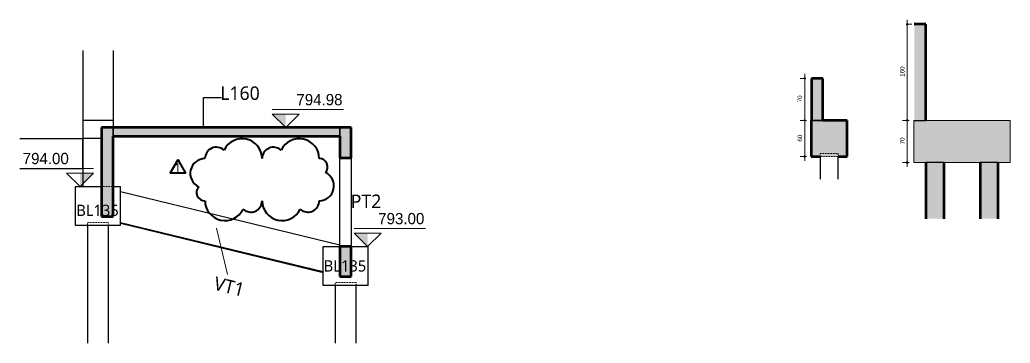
# Model space of a CAD drawing. Extents: x -2131 to 52870, y -3196 to 88043.
# Drawn here: x 49256 to 50902, y 79139 to 79678 of the extents above; entities that cross this region are included whole.
import ezdxf

# ---------------------------------------------------------------- set-up
doc = ezdxf.new("R2010")
doc.units = 0
doc.linetypes.add('Traço', pattern=[0.635, 0.3175, -0.3175])
for name, color, linetype, lineweight in [('A-ANNO-DIMS', 7, 'Continuous', 9), ('A-ANNO-DIMS-50', 7, 'Continuous', 9), ('A-DETL-THIN', 7, 'Continuous', 25), ('A-FLOR', 7, 'Continuous', 25), ('A-FLOR-IDEN', 7, 'Continuous', 9), ('G-ANNO-DIMS', 7, 'Continuous', 9), ('G-ANNO-TEXT', 7, 'Continuous', 9), ('S-BEAM', 7, 'Continuous', 25), ('S-BEAM-IDEN', 7, 'Continuous', 9), ('S-COLS', 7, 'Continuous', 25), ('S-COLS-IDEN', 7, 'Continuous', 9), ('S-FNDN', 7, 'Continuous', 25), ('S-FNDN-HDLN', 7, 'Traço', 18), ('S-FNDN-IDEN', 7, 'Continuous', 9)]:
    doc.layers.add(name, color=color, linetype=linetype, lineweight=lineweight)
doc.layers.add('A-DETL', color=7, linetype='Continuous', lineweight=18, true_color=0x00a600)
doc.layers.add('G-ANNO-REVC', color=1, linetype='Continuous', lineweight=35, true_color=0xff0000)
doc.styles.add('Fira Sans', font='', dxfattribs={"width": 0.9, "height": 7.5})
doc.styles.add('Fira Sans_5', font='', dxfattribs={"height": 18.75})
doc.styles.add('Gadugi', font='gadugi.ttf', dxfattribs={"height": 15})
doc.styles.add('Gadugi_6', font='gadugi.ttf', dxfattribs={"height": 22.5})
doc.styles.add('Gadugi_8', font='gadugi.ttf', dxfattribs={"height": 18.75})
doc.styles.get('Fira Sans').set_extended_font_data('Fira Sans')
doc.styles.get('Fira Sans_5').set_extended_font_data('Fira Sans')
doc.dimstyles.new('PED_1_5mm_ESQ_1', dxfattribs={"dimscale": 30.48, "dimtxt": 10.229846, "dimasz": 0.328084, "dimexe": 0.246063, "dimexo": 0.246063, "dimgap": 0.049213, "dimtad": 1, "dimdec": 1, "dimrnd": 0.5, "dimdsep": 46, "dimtxsty": 'Fira Sans', "dimblk1": 'DOTSMALL', "dimblk2": 'DOTSMALL', "dimsah": 1, "dimcen": 0.09, "dimdle": 0.246063, "dimazin": 0, "dimtfac": 1, "dimtdec": 4, "dimtix": 1, "dimtmove": 0, "dimatfit": 3, "dimfxl": 1, "dimtvp": 1, "dimtolj": 1, "dimtzin": 0, "dimarcsym": 2})

# ---------------------------------------------------------------- blocks, each defined once
blk = doc.blocks.new('PED_BLRET-1EST_R01_2019 - 75x75x65-3763687-CT C 003 - CORTE E-E')
at = {"layer": 'S-FNDN-HDLN'}
for p, q in [((1305.6, 79340), (1340.6, 79340)), ((1305.6, 79335), (1305.6, 79340)), ((1340.6, 79335), (1305.6, 79335)), ((1340.6, 79340), (1340.6, 79335))]:
    blk.add_line(p, q, dxfattribs=at)
blk = doc.blocks.new('PED_BLRET-1EST_R01_2019_muro_ - 60x60x60-3843966-DT C 001 - DETALHE TIPO 1')
at = {"layer": 'S-FNDN-HDLN'}
for p, q in [((-2477.1, 79455), (-2447.1, 79455)), ((-2477.1, 79450), (-2477.1, 79455)), ((-2447.1, 79450), (-2477.1, 79450)), ((-2447.1, 79455), (-2447.1, 79450))]:
    blk.add_line(p, q, dxfattribs=at)
blk = doc.blocks.new('Elevações de ponto - SIMBOLO DE NÍVEL-CORTE-2219088-CT C 003 - CORTE E-E')
at = {"layer": 'G-ANNO-DIMS'}
blk.add_hatch(color=256, dxfattribs=at).paths.add_polyline_path([(1771.2, 79322.5), (1771.2, 79300), (1748.7, 79322.5)], flags=0)
for p, q in [((1867.5, 79330.1), (1748.7, 79330.1)), ((1771.2, 79300), (1748.7, 79322.5)), ((1748.7, 79322.5), (1793.7, 79322.5)), ((1793.7, 79322.5), (1771.2, 79300))]:
    blk.add_line(p, q, dxfattribs=at)
blk = doc.blocks.new('Family - ___-3810127-CT C 003 - CORTE E-E')
at = {"layer": 'G-ANNO-REVC'}
for centre, radius, start, end in [((1519.9, 79446.4), 19, 48.1897, 180), ((1562.7, 79446.4), 33.2, 0, 154.7912), ((1614.9, 79446.4), 19, 48.1897, 180), ((1657.7, 79446.4), 33.2, 0, 154.7912), ((1500.9, 79421.9), 24.5, 90, 244.7912), ((1690.9, 79432.4), 14, 318.1897, 90), ((1690.9, 79400.9), 24.5, 270, 64.7912), ((1500.9, 79390.4), 14, 138.1897, 270), ((1534.2, 79376.4), 33.2, 180, 334.7912), ((1576.9, 79376.4), 19, 228.1897, 0), ((1629.2, 79376.4), 33.2, 180, 334.7912), ((1671.9, 79376.4), 19, 228.1897, 0)]:
    blk.add_arc(centre, radius, start, end, dxfattribs=at)
blk = doc.blocks.new('DIMBLOCK735-DT C 001 - DETALHE TIPO 1')
at = {"layer": 'A-ANNO-DIMS-50', "transparency": 16777216}
h = blk.add_hatch(color=256, dxfattribs=at)
edge = h.paths.add_edge_path(flags=0)
edge.add_arc((50560.7, 79580), 1.25, 0, 360)
h = blk.add_hatch(color=256, dxfattribs=at)
edge = h.paths.add_edge_path(flags=0)
edge.add_arc((50560.7, 79510), 1.25, 0, 360)
for p, q in [((50560.7, 79587.5), (50560.7, 79510)), ((50562.3, 79580), (50553.2, 79580)), ((50560.7, 79580), (50562.3, 79580)), ((50563.8, 79510), (50553.2, 79510)), ((50560.7, 79510), (50563.8, 79510))]:
    blk.add_line(p, q, dxfattribs=at)
for centre in [(50560.7, 79580), (50560.7, 79510)]:
    blk.add_circle(centre, 1.25, dxfattribs=at)
at = {"layer": 'A-ANNO-DIMS-50', "color": 0, "transparency": 16777216, "insert": (50548.8, 79540.2), "char_height": 7.5, "width": 11.646, "attachment_point": 1, "rotation": 90, "line_spacing_factor": 1.049215, "style": 'Fira Sans'}
blk.add_mtext('70', dxfattribs=at)
blk = doc.blocks.new('_DotSmall')
at = {"color": 0, "linetype": 'ByBlock', "const_width": 0.5}
blk.add_lwpolyline([(-0.0625, 0, 1), (0.0625, 0, 1)], format="xyb", close=True, dxfattribs=at)
blk = doc.blocks.new('DIMBLOCK736-DT C 001 - DETALHE TIPO 1')
at = {"layer": 'A-ANNO-DIMS-50', "transparency": 16777216}
h = blk.add_hatch(color=256, dxfattribs=at)
edge = h.paths.add_edge_path(flags=0)
edge.add_arc((50560.7, 79510), 1.25, 0, 360)
h = blk.add_hatch(color=256, dxfattribs=at)
edge = h.paths.add_edge_path(flags=0)
edge.add_arc((50560.7, 79450), 1.25, 0, 360)
for p, q in [((50563.8, 79510), (50553.2, 79510)), ((50560.7, 79510), (50560.7, 79442.5)), ((50560.7, 79510), (50563.8, 79510)), ((50563.8, 79450), (50553.2, 79450)), ((50560.7, 79450), (50563.8, 79450))]:
    blk.add_line(p, q, dxfattribs=at)
for centre in [(50560.7, 79510), (50560.7, 79450)]:
    blk.add_circle(centre, 1.25, dxfattribs=at)
at = {"layer": 'A-ANNO-DIMS-50', "color": 0, "transparency": 16777216, "insert": (50548.8, 79474.8), "char_height": 7.5, "width": 12.591, "attachment_point": 1, "rotation": 90, "line_spacing_factor": 1.049215, "style": 'Fira Sans'}
blk.add_mtext('60', dxfattribs=at)
blk = doc.blocks.new('DIMBLOCK737-DT C 002 - DETALHE TIPO 2')
at = {"layer": 'A-ANNO-DIMS-50', "transparency": 16777216}
h = blk.add_hatch(color=256, dxfattribs=at)
edge = h.paths.add_edge_path(flags=0)
edge.add_arc((50730.9, 79510), 1.25, 0, 360)
h = blk.add_hatch(color=256, dxfattribs=at)
edge = h.paths.add_edge_path(flags=0)
edge.add_arc((50730.9, 79440), 1.25, 0, 360)
for p, q in [((50734.3, 79510), (50723.4, 79510)), ((50730.9, 79432.5), (50730.9, 79510)), ((50730.9, 79510), (50734.3, 79510)), ((50734.3, 79440), (50723.4, 79440)), ((50730.9, 79440), (50734.3, 79440))]:
    blk.add_line(p, q, dxfattribs=at)
for centre in [(50730.9, 79510), (50730.9, 79440)]:
    blk.add_circle(centre, 1.25, dxfattribs=at)
at = {"layer": 'A-ANNO-DIMS-50', "color": 0, "transparency": 16777216, "insert": (50719, 79470.2), "char_height": 7.5, "width": 11.646, "attachment_point": 1, "rotation": 90, "line_spacing_factor": 1.049215, "style": 'Fira Sans'}
blk.add_mtext('70', dxfattribs=at)
blk = doc.blocks.new('DIMBLOCK738-DT C 002 - DETALHE TIPO 2')
at = {"layer": 'A-ANNO-DIMS-50', "transparency": 16777216}
h = blk.add_hatch(color=256, dxfattribs=at)
edge = h.paths.add_edge_path(flags=0)
edge.add_arc((50730.9, 79670), 1.25, 0, 360)
h = blk.add_hatch(color=256, dxfattribs=at)
edge = h.paths.add_edge_path(flags=0)
edge.add_arc((50730.9, 79510), 1.25, 0, 360)
for p, q in [((50730.8, 79670), (50738.4, 79670)), ((50730.9, 79670), (50730.8, 79670)), ((50730.9, 79510), (50730.9, 79677.5)), ((50734.3, 79510), (50723.4, 79510)), ((50730.9, 79510), (50734.3, 79510))]:
    blk.add_line(p, q, dxfattribs=at)
for centre in [(50730.9, 79670), (50730.9, 79510)]:
    blk.add_circle(centre, 1.25, dxfattribs=at)
at = {"layer": 'A-ANNO-DIMS-50', "color": 0, "transparency": 16777216, "insert": (50719, 79582.7), "char_height": 7.5, "width": 17.627, "attachment_point": 1, "rotation": 90, "line_spacing_factor": 1.049215, "style": 'Fira Sans'}
blk.add_mtext('160', dxfattribs=at)

msp = doc.modelspace()

# ---------------------------------------------------------------- hatches: boundary and pattern name
at = {"layer": 'A-FLOR', "true_color": 0xa6a6a6}
msp.add_hatch(color=253, dxfattribs=at).paths.add_polyline_path([(49787.916, 79484.004), (49787.916, 79498.004), (49410.913, 79498.004), (49410.913, 79484.004), (49759.916, 79484.004)], flags=0)
at = {"layer": 'S-BEAM', "true_color": 0xa6a6a6}
for points in [[(50761.753, 79510.004), (50761.753, 79670.004), (50742.751, 79670.004), (50742.751, 79510.004)], [(50590.824, 79510.004), (50590.824, 79580.004), (50571.824, 79580.004), (50571.824, 79510.004)], [(49410.915, 79350.004), (49410.913, 79498.004), (49391.915, 79498.004), (49391.915, 79350.004)], [(49787.916, 79448.004), (49806.916, 79448.004), (49806.916, 79498.004), (49787.916, 79498.004), (49787.916, 79484.004)], [(49806.916, 79250.004), (49806.916, 79300.004), (49787.916, 79300.004), (49787.916, 79250.004)]]:
    msp.add_hatch(color=253, dxfattribs=at).paths.add_polyline_path(points, flags=0)
at = {"layer": 'S-FNDN', "true_color": 0xa6a6a6}
for points in [[(50631.311, 79450.004), (50631.311, 79510.004), (50571.311, 79510.004), (50571.311, 79450.004)], [(50882.068, 79440.004), (50902.166, 79440.004), (50902.166, 79510.004), (50742.158, 79510.004), (50742.158, 79440.004), (50852.229, 79440.004)], [(50792.14, 79346.312), (50792.14, 79440.004), (50762.167, 79440.004), (50762.167, 79346.312)], [(50882.068, 79346.312), (50882.068, 79440.004), (50852.229, 79440.004), (50852.229, 79346.312)]]:
    msp.add_hatch(color=253, dxfattribs=at).paths.add_polyline_path(points, flags=0)

# ---------------------------------------------------------------- linework, layer by layer
at = {"layer": 'A-DETL', "color": 1, "lineweight": 35, "true_color": 0xff0000}
for p, q in [((49505.89, 79422.326), (49518.89, 79444.843)), ((49531.89, 79422.326), (49518.89, 79444.843)), ((49531.89, 79422.326), (49505.89, 79422.326))]:
    msp.add_line(p, q, dxfattribs=at)
at = {"layer": 'A-DETL-THIN'}
for p, q in [((49561.415, 79498.004), (49561.415, 79548.004)), ((49561.415, 79548.004), (49591.415, 79548.004))]:
    msp.add_line(p, q, dxfattribs=at)
at = {"layer": 'A-FLOR', "lineweight": 50}
for p, q in [((49787.916, 79498.004), (49410.913, 79498.004)), ((49410.913, 79484.004), (49787.916, 79484.004))]:
    msp.add_line(p, q, dxfattribs=at)
at = {"layer": 'A-FLOR'}
for p, q in [((49410.913, 79498.004), (49410.913, 79484.004)), ((49787.916, 79484.004), (49787.916, 79498.004))]:
    msp.add_line(p, q, dxfattribs=at)
at = {"layer": 'G-ANNO-DIMS'}
for p, q in [((49348.413, 79400.004), (49356.038, 79400.004)), ((49834.916, 79300.004), (49834.001, 79300.004))]:
    msp.add_line(p, q, dxfattribs=at)
at = {"layer": 'S-BEAM', "lineweight": 50}
for p, q in [((50761.753, 79670.004), (50742.751, 79670.004)), ((50761.753, 79510.004), (50761.753, 79670.004)), ((50590.824, 79580.004), (50571.824, 79580.004)), ((50571.824, 79580.004), (50571.824, 79510.004)), ((50590.824, 79510.004), (50590.824, 79580.004)), ((49410.915, 79498.004), (49391.915, 79498.004)), ((49391.915, 79498.004), (49391.915, 79350.004)), ((49410.915, 79350.004), (49410.915, 79484.004)), ((49806.916, 79498.004), (49787.916, 79498.004)), ((49787.916, 79484.004), (49787.916, 79448.004)), ((49806.916, 79448.004), (49806.916, 79498.004)), ((49787.916, 79448.004), (49806.916, 79448.004)), ((49391.915, 79350.004), (49410.915, 79350.004)), ((49806.916, 79300.004), (49787.916, 79300.004)), ((49787.916, 79300.004), (49787.916, 79250.004)), ((49806.916, 79250.004), (49806.916, 79300.004)), ((49787.916, 79250.004), (49806.916, 79250.004))]:
    msp.add_line(p, q, dxfattribs=at)
at = {"layer": 'S-BEAM'}
for p, q in [((50571.71, 79580.004), (50571.824, 79580.004)), ((50571.824, 79510.004), (50590.824, 79510.004)), ((50742.751, 79510.004), (50761.753, 79510.004)), ((49410.915, 79484.004), (49410.915, 79498.004)), ((49787.916, 79498.004), (49787.916, 79484.004)), ((49255.903, 79480.004), (49360.913, 79480.004)), ((49360.913, 79430.004), (49360.913, 79480.004)), ((49255.903, 79430.004), (49360.913, 79430.004)), ((49423.413, 79391.592), (49787.916, 79303.013)), ((49423.413, 79340.269), (49759.916, 79258.494)), ((49423.413, 79338.868), (49759.916, 79257.094))]:
    msp.add_line(p, q, dxfattribs=at)
at = {"layer": 'S-BEAM-IDEN'}
msp.add_line((49582.943, 79330.755), (49600.963, 79253.825), dxfattribs=at)
at = {"layer": 'S-COLS'}
for p, q in [((49360.913, 79626.246), (49360.913, 79400.004)), ((49410.913, 79626.246), (49410.913, 79498.004)), ((49360.913, 79510.004), (49360.913, 79480.004)), ((49410.913, 79510.004), (49360.913, 79510.004)), ((49410.913, 79510.004), (49410.913, 79498.004)), ((49391.915, 79480.004), (49360.913, 79480.004)), ((49787.916, 79300.004), (49787.916, 79448.004)), ((49806.916, 79448.004), (49806.916, 79300.004))]:
    msp.add_line(p, q, dxfattribs=at)
at = {"layer": 'S-FNDN', "lineweight": 50}
for p, q in [((50571.824, 79510.004), (50571.311, 79510.004)), ((50571.311, 79510.004), (50571.311, 79450.004)), ((50631.311, 79510.004), (50590.824, 79510.004)), ((50631.311, 79450.004), (50631.311, 79510.004)), ((50571.311, 79450.004), (50586.306, 79450.004)), ((50616.316, 79450.004), (50631.311, 79450.004)), ((50762.167, 79440.004), (50762.167, 79346.312)), ((50792.14, 79346.312), (50792.14, 79440.004)), ((50852.229, 79440.004), (50852.229, 79346.312)), ((50882.068, 79346.312), (50882.068, 79440.004))]:
    msp.add_line(p, q, dxfattribs=at)
at = {"layer": 'S-FNDN'}
for p, q in [((50590.824, 79510.004), (50571.824, 79510.004)), ((50586.311, 79449.999), (50586.311, 79412.436)), ((50616.311, 79412.436), (50616.311, 79449.999)), ((50762.153, 79440.004), (50762.153, 79346.312)), ((50792.14, 79440.004), (50762.167, 79440.004)), ((50792.153, 79346.312), (50792.153, 79440.004)), ((50852.149, 79440.004), (50852.149, 79346.312)), ((50882.068, 79440.004), (50852.229, 79440.004)), ((50882.149, 79346.312), (50882.149, 79440.004)), ((49348.413, 79400.004), (49391.915, 79400.004)), ((49348.413, 79335.004), (49348.413, 79400.004)), ((49410.915, 79400.004), (49423.413, 79400.004)), ((49423.413, 79335.004), (49423.413, 79400.004)), ((49423.413, 79335.004), (49348.413, 79335.004)), ((49368.413, 79334.999), (49368.413, 79139.216)), ((49403.413, 79139.216), (49403.413, 79334.999)), ((49759.916, 79300.004), (49787.916, 79300.004)), ((49759.916, 79235.004), (49759.916, 79300.004)), ((49806.916, 79300.004), (49834.916, 79300.004)), ((49834.916, 79235.004), (49834.916, 79300.004)), ((49834.916, 79235.004), (49759.916, 79235.004)), ((49779.916, 79234.999), (49779.916, 79139.216)), ((49814.916, 79139.216), (49814.916, 79234.999))]:
    msp.add_line(p, q, dxfattribs=at)
at = {"layer": 'S-FNDN', "lineweight": 18}
for p, q in [((50742.751, 79510.004), (50742.158, 79510.004)), ((50742.158, 79510.004), (50742.158, 79440.004)), ((50761.753, 79510.004), (50742.751, 79510.004)), ((50902.166, 79510.004), (50761.753, 79510.004)), ((50902.166, 79440.004), (50902.166, 79510.004)), ((50742.158, 79440.004), (50762.167, 79440.004)), ((50762.167, 79440.004), (50792.14, 79440.004)), ((50792.14, 79440.004), (50852.229, 79440.004)), ((50852.229, 79440.004), (50882.068, 79440.004)), ((50882.068, 79440.004), (50902.166, 79440.004))]:
    msp.add_line(p, q, dxfattribs=at)
at = {"layer": 'S-FNDN-HDLN'}
for p, q in [((50741.939, 79510.004), (50742.158, 79510.004)), ((50742.158, 79440.004), (50741.939, 79440.004)), ((49391.915, 79400.004), (49410.915, 79400.004))]:
    msp.add_line(p, q, dxfattribs=at)

# ---------------------------------------------------------------- block references
at = {"layer": 'G-ANNO-DIMS'}
for p in [(47926.64, 198), (48062.768, 0)]:
    msp.add_blockref('Elevações de ponto - SIMBOLO DE NÍVEL-CORTE-2219088-CT C 003 - CORTE E-E', p, dxfattribs=at)
at = {"layer": 'G-ANNO-DIMS', "extrusion": (0, 0, -1)}
msp.add_blockref('Elevações de ponto - SIMBOLO DE NÍVEL-CORTE-2219088-CT C 003 - CORTE E-E', (-51127.271, 100), dxfattribs=at)
at = {"layer": 'G-ANNO-REVC'}
msp.add_blockref('Family - ___-3810127-CT C 003 - CORTE E-E', (48062.768, 0), dxfattribs=at)
at = {"layer": 'S-FNDN', "linetype": 'Traço', "lineweight": 18}
for name, p in [('PED_BLRET-1EST_R01_2019_muro_ - 60x60x60-3843966-DT C 001 - DETALHE TIPO 1', (53063.424, 0)), ('PED_BLRET-1EST_R01_2019 - 75x75x65-3763687-CT C 003 - CORTE E-E', (48062.768, 0)), ('PED_BLRET-1EST_R01_2019 - 75x75x65-3763687-CT C 003 - CORTE E-E', (48474.272, -100))]:
    msp.add_blockref(name, p, dxfattribs=at)

# ---------------------------------------------------------------- texts
at = {"layer": 'A-FLOR-IDEN', "insert": (49589.057, 79566.588), "char_height": 22.5, "width": 81.17086, "attachment_point": 1, "style": 'Gadugi_6'}
msp.add_mtext('L160', dxfattribs=at)
at = {"layer": 'G-ANNO-DIMS', "char_height": 18.75, "attachment_point": 1, "line_spacing_factor": 1.049215, "style": 'Fira Sans_5'}
for s, insert, width in [('794.98', (49715.634, 79553.967), 92.37087), ('794.00', (49260.661, 79455.967), 93.90527), ('793.00', (49851.635, 79355.967), 92.67775)]:
    msp.add_mtext(s, dxfattribs=dict(at, insert=insert, width=width))
at = {"layer": 'G-ANNO-TEXT', "color": 1, "true_color": 0xff0000, "insert": (49512.732, 79438.992), "char_height": 15, "width": 13.82911, "attachment_point": 1, "style": 'Gadugi'}
msp.add_mtext('1', dxfattribs=at)
at = {"layer": 'S-BEAM-IDEN', "insert": (49582.079, 79250.427), "char_height": 22.5, "width": 65.53795, "attachment_point": 1, "rotation": 346.341234, "style": 'Gadugi_6'}
msp.add_mtext('VT1', dxfattribs=at)
at = {"layer": 'S-COLS-IDEN', "insert": (49806.032, 79386.648), "char_height": 22.5, "width": 63.13289, "attachment_point": 1, "style": 'Gadugi_6'}
msp.add_mtext('PT2', dxfattribs=at)
at = {"layer": 'S-FNDN-IDEN', "color": 5, "true_color": 0x0000ff, "char_height": 18.75, "width": 85.37972, "attachment_point": 1, "style": 'Gadugi_8'}
for insert in [(49349.761, 79369.708), (49761.113, 79277.242)]:
    msp.add_mtext('BL135', dxfattribs=dict(at, insert=insert))

# ---------------------------------------------------------------- dimensions: what is measured, and where the dimension line sits
at = {"layer": 'A-ANNO-DIMS'}
for base, p1, p2, override, picture, middle in [((50730.897, 79670.004), (50741.797, 79510.004), (50738.341, 79670.004), {"dimpost": '<>', "dimfxl": 160.037319}, 'DIMBLOCK738-DT C 002 - DETALHE TIPO 2', (50725.581, 79590.004)), ((50560.689, 79510.004), (50569.814, 79580.004), (50571.311, 79510.004), {"dimpost": '<>', "dimfxl": 70.015993}, 'DIMBLOCK735-DT C 001 - DETALHE TIPO 1', (50555.374, 79545.004)), ((50560.689, 79450.004), (50571.311, 79510.004), (50571.311, 79450.004), {"dimpost": '<>', "dimfxl": 60}, 'DIMBLOCK736-DT C 001 - DETALHE TIPO 1', (50555.374, 79480.004)), ((50730.897, 79510.004), (50741.797, 79440.004), (50741.797, 79510.004), {"dimpost": '<>', "dimfxl": 70}, 'DIMBLOCK737-DT C 002 - DETALHE TIPO 2', (50725.581, 79475.004))]:
    dim = msp.add_linear_dim(base=base, p1=p1, p2=p2, angle=90, dimstyle='PED_1_5mm_ESQ_1', override=override, dxfattribs=at)
    dim.commit()
    dim.dimension.update_dxf_attribs({"geometry": picture, "text_midpoint": middle})

doc.saveas('drawing.dxf')
